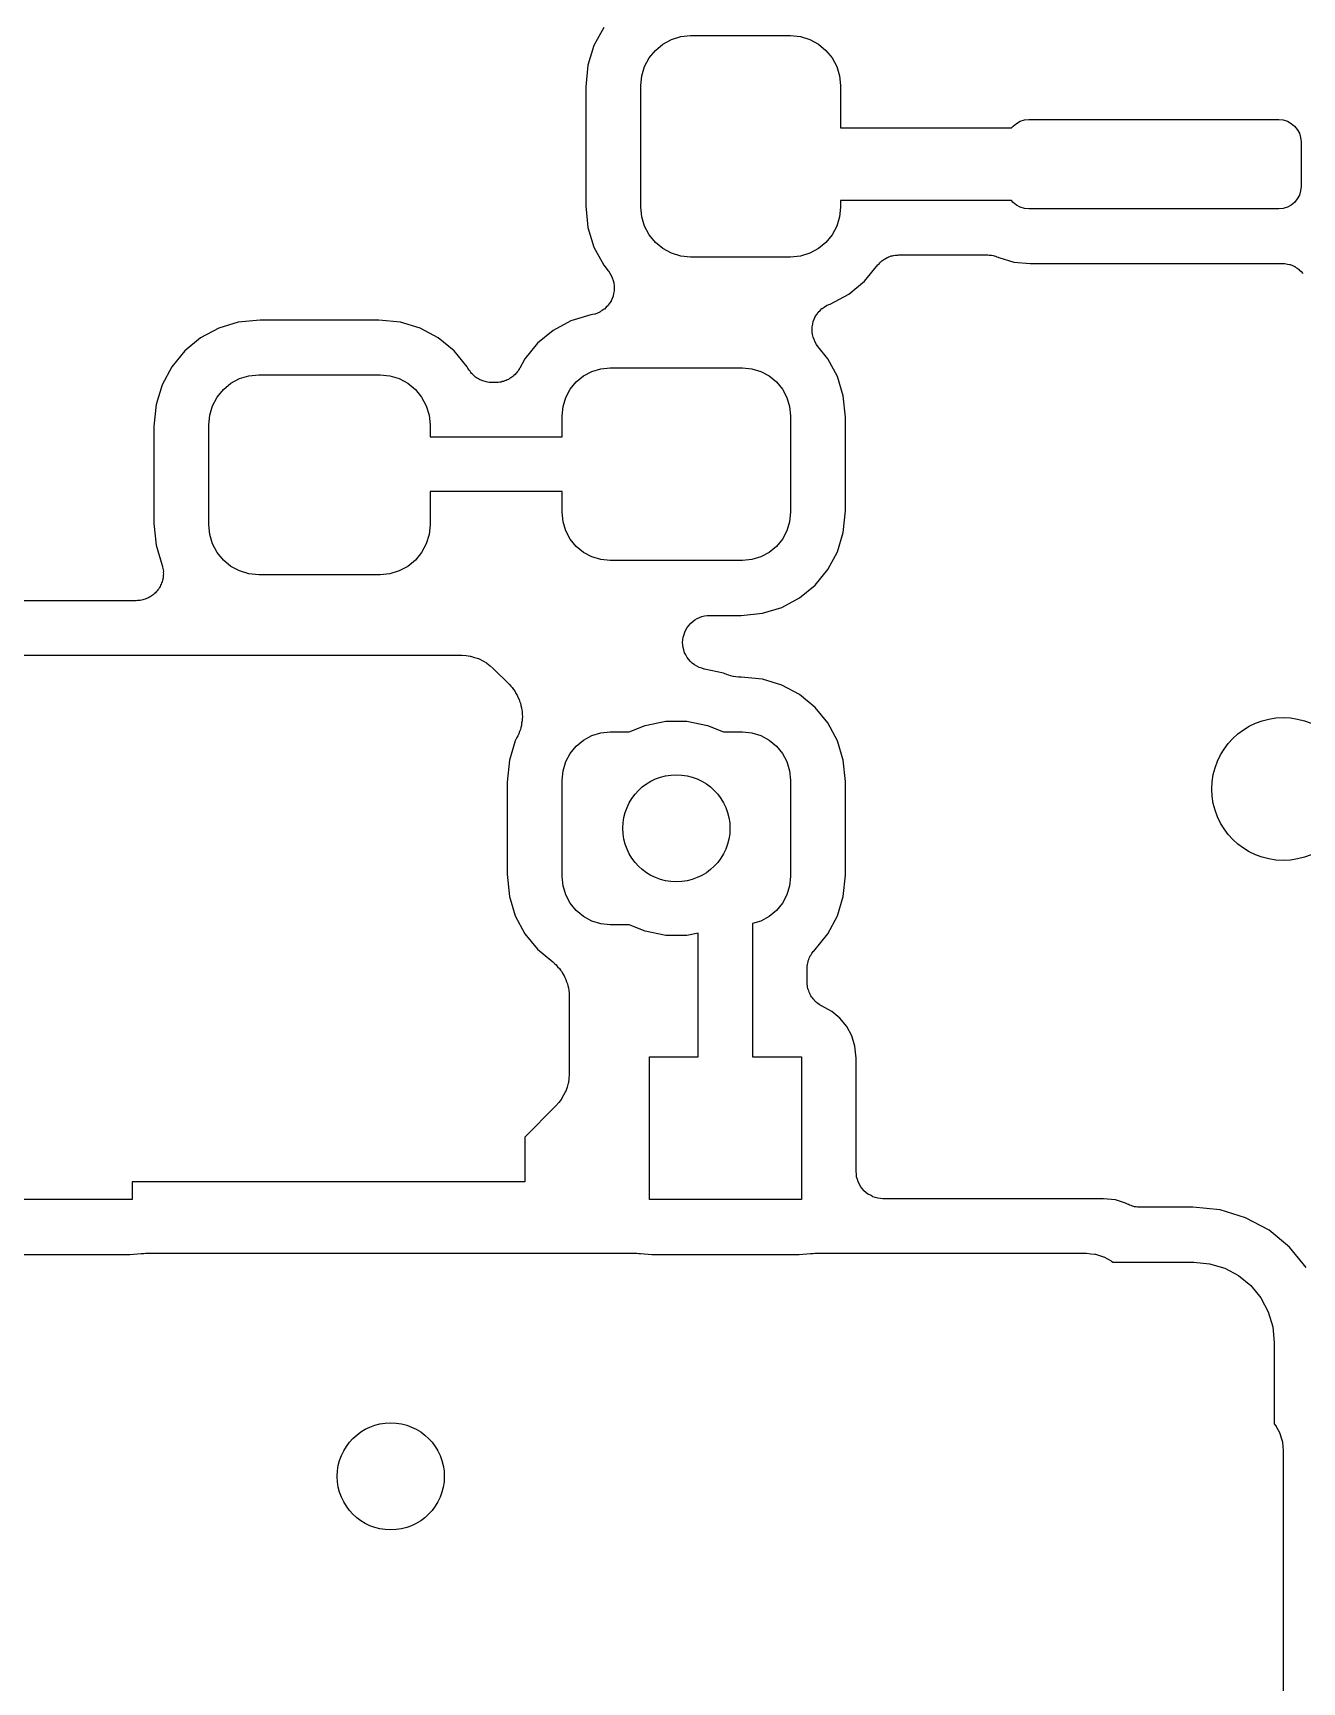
# Model space of a CAD drawing. Extents: x 0.48 to 2.43, y -7.79 to -4.85.
# Drawn here: x 1.2479 to 1.3879, y -7.3977 to -7.2158 of the extents above; entities that cross this region are included whole.
import ezdxf

# ---------------------------------------------------------------- set-up
doc = ezdxf.new("R2010")
doc.units = 0
doc.header["$MEASUREMENT"] = 0
doc.layers.add('BLACK', color=7, linetype='CONTINUOUS')

msp = doc.modelspace()

# ---------------------------------------------------------------- linework, layer by layer
at = {"layer": 'BLACK', "linetype": 'CONTINUOUS'}
for p, q in [((1.31088, -7.21524), (1.30981, -7.21724)), ((1.31741, -7.21707), (1.31836, -7.21656)), ((1.31836, -7.21656), (1.3194, -7.21625)), ((1.3194, -7.21625), (1.32047, -7.21614)), ((1.32047, -7.21614), (1.3315, -7.21614)), ((1.3315, -7.21614), (1.33257, -7.21625)), ((1.33257, -7.21625), (1.33361, -7.21656)), ((1.33361, -7.21656), (1.33456, -7.21707)), ((1.30981, -7.21724), (1.30915, -7.2194)), ((1.31538, -7.21954), (1.31589, -7.21859)), ((1.31589, -7.21859), (1.31658, -7.21776)), ((1.31658, -7.21776), (1.31741, -7.21707)), ((1.33456, -7.21707), (1.33539, -7.21776)), ((1.33539, -7.21776), (1.33608, -7.21859)), ((1.33608, -7.21859), (1.33659, -7.21954)), ((1.30915, -7.2194), (1.30892, -7.2218)), ((1.31507, -7.22058), (1.31538, -7.21954)), ((1.33659, -7.21954), (1.3369, -7.22058)), ((1.30892, -7.2218), (1.30892, -7.23489)), ((1.31496, -7.22165), (1.31507, -7.22058)), ((1.31496, -7.23504), (1.31496, -7.22165)), ((1.3369, -7.22058), (1.33701, -7.22165)), ((1.33701, -7.22165), (1.33701, -7.22631)), ((1.35604, -7.22611), (1.35641, -7.22581)), ((1.35641, -7.22581), (1.35683, -7.22558)), ((1.35683, -7.22558), (1.3573, -7.22544)), ((1.3573, -7.22544), (1.35778, -7.22539)), ((1.35778, -7.22539), (1.38533, -7.22539)), ((1.38533, -7.22539), (1.38581, -7.22544)), ((1.38581, -7.22544), (1.38628, -7.22558)), ((1.38628, -7.22558), (1.3867, -7.22581)), ((1.3867, -7.22581), (1.38707, -7.22611)), ((1.33701, -7.22631), (1.35587, -7.22631)), ((1.35587, -7.22631), (1.35604, -7.22611)), ((1.38707, -7.22611), (1.38738, -7.22649)), ((1.38738, -7.22649), (1.38761, -7.22691)), ((1.38761, -7.22691), (1.38775, -7.22737)), ((1.38775, -7.22737), (1.3878, -7.22785)), ((1.3878, -7.22785), (1.3878, -7.23278)), ((1.38775, -7.23326), (1.38761, -7.23372)), ((1.3878, -7.23278), (1.38775, -7.23326)), ((1.30892, -7.23489), (1.30915, -7.23729)), ((1.31507, -7.23611), (1.31496, -7.23504)), ((1.33701, -7.23504), (1.3369, -7.23611)), ((1.35587, -7.23431), (1.33701, -7.23431)), ((1.33701, -7.23431), (1.33701, -7.23504)), ((1.35604, -7.23452), (1.35587, -7.23431)), ((1.35641, -7.23482), (1.35604, -7.23452)), ((1.35683, -7.23505), (1.35641, -7.23482)), ((1.3573, -7.23519), (1.35683, -7.23505)), ((1.38628, -7.23505), (1.38581, -7.23519)), ((1.3867, -7.23482), (1.38628, -7.23505)), ((1.38707, -7.23452), (1.3867, -7.23482)), ((1.38738, -7.23414), (1.38707, -7.23452)), ((1.38761, -7.23372), (1.38738, -7.23414)), ((1.31538, -7.23715), (1.31507, -7.23611)), ((1.3369, -7.23611), (1.33659, -7.23715)), ((1.35778, -7.23524), (1.3573, -7.23519)), ((1.38533, -7.23524), (1.35778, -7.23524)), ((1.38581, -7.23519), (1.38533, -7.23524)), ((1.30915, -7.23729), (1.30981, -7.23946)), ((1.31589, -7.2381), (1.31538, -7.23715)), ((1.31658, -7.23894), (1.31589, -7.2381)), ((1.33608, -7.2381), (1.33539, -7.23894)), ((1.33659, -7.23715), (1.33608, -7.2381)), ((1.30981, -7.23946), (1.31088, -7.24145)), ((1.31741, -7.23962), (1.31658, -7.23894)), ((1.31836, -7.24013), (1.31741, -7.23962)), ((1.3194, -7.24045), (1.31836, -7.24013)), ((1.32047, -7.24055), (1.3194, -7.24045)), ((1.3315, -7.24055), (1.32047, -7.24055)), ((1.33257, -7.24045), (1.3315, -7.24055)), ((1.33361, -7.24013), (1.33257, -7.24045)), ((1.33456, -7.23962), (1.33361, -7.24013)), ((1.33539, -7.23894), (1.33456, -7.23962)), ((1.34218, -7.2406), (1.3423, -7.24054)), ((1.3423, -7.24054), (1.34245, -7.24049)), ((1.34245, -7.24049), (1.3426, -7.24043)), ((1.3426, -7.24043), (1.34273, -7.24041)), ((1.34273, -7.24041), (1.34286, -7.24037)), ((1.34286, -7.24037), (1.34302, -7.24036)), ((1.34302, -7.24036), (1.34318, -7.24033)), ((1.34318, -7.24033), (1.34331, -7.24033)), ((1.34331, -7.24033), (1.34344, -7.24031)), ((1.34344, -7.24031), (1.35321, -7.24031)), ((1.35321, -7.24031), (1.35325, -7.24032)), ((1.35325, -7.24032), (1.35338, -7.24033)), ((1.35338, -7.24033), (1.35351, -7.24033)), ((1.35351, -7.24033), (1.35367, -7.24036)), ((1.35367, -7.24036), (1.35383, -7.24038)), ((1.35383, -7.24038), (1.35395, -7.24042)), ((1.35395, -7.24042), (1.35408, -7.24044)), ((1.35408, -7.24044), (1.35423, -7.24051)), ((1.35423, -7.24051), (1.35439, -7.24056)), ((1.35439, -7.24056), (1.35447, -7.2406)), ((1.31088, -7.24145), (1.31138, -7.24206)), ((1.31138, -7.24206), (1.3114, -7.24208)), ((1.3114, -7.24208), (1.3114, -7.24208)), ((1.3114, -7.24208), (1.3114, -7.24208)), ((1.3114, -7.24208), (1.3114, -7.24209)), ((1.3114, -7.24209), (1.31156, -7.24234)), ((1.31156, -7.24234), (1.31172, -7.24257)), ((1.33966, -7.2432), (1.34112, -7.24141)), ((1.34112, -7.24141), (1.34115, -7.24138)), ((1.34115, -7.24138), (1.34125, -7.24129)), ((1.34125, -7.24129), (1.34133, -7.24119)), ((1.34133, -7.24119), (1.34145, -7.24108)), ((1.34145, -7.24108), (1.34157, -7.24097)), ((1.34157, -7.24097), (1.34168, -7.2409)), ((1.34168, -7.2409), (1.34178, -7.24082)), ((1.34178, -7.24082), (1.34193, -7.24074)), ((1.34193, -7.24074), (1.34206, -7.24065)), ((1.34206, -7.24065), (1.34218, -7.2406)), ((1.35447, -7.2406), (1.35612, -7.2411)), ((1.35612, -7.2411), (1.35792, -7.24128)), ((1.35792, -7.24128), (1.38519, -7.24128)), ((1.38519, -7.24128), (1.38538, -7.24126)), ((1.38538, -7.24126), (1.3854, -7.24126)), ((1.3854, -7.24126), (1.3854, -7.24126)), ((1.3854, -7.24126), (1.38541, -7.24126)), ((1.38541, -7.24126), (1.38542, -7.24126)), ((1.38542, -7.24126), (1.3857, -7.24126)), ((1.3857, -7.24126), (1.38599, -7.24126)), ((1.38599, -7.24126), (1.386, -7.24126)), ((1.386, -7.24126), (1.38601, -7.24126)), ((1.38601, -7.24126), (1.38628, -7.24132)), ((1.38628, -7.24132), (1.38656, -7.24138)), ((1.38656, -7.24138), (1.38657, -7.24138)), ((1.38657, -7.24138), (1.38658, -7.24139)), ((1.38658, -7.24139), (1.38684, -7.2415)), ((1.38684, -7.2415), (1.3871, -7.24161)), ((1.3871, -7.24161), (1.38711, -7.24161)), ((1.38711, -7.24161), (1.38712, -7.24162)), ((1.38712, -7.24162), (1.38735, -7.24177)), ((1.38735, -7.24177), (1.38759, -7.24194)), ((1.38759, -7.24194), (1.38759, -7.24194)), ((1.38759, -7.24194), (1.3876, -7.24195)), ((1.3876, -7.24195), (1.3878, -7.24215)), ((1.3878, -7.24215), (1.388, -7.24235)), ((1.31172, -7.24257), (1.31172, -7.24258)), ((1.31172, -7.24258), (1.31172, -7.24258)), ((1.31172, -7.24258), (1.31183, -7.24285)), ((1.31183, -7.24285), (1.31194, -7.24312)), ((1.31194, -7.24312), (1.31194, -7.24312)), ((1.31194, -7.24312), (1.31194, -7.24313)), ((1.31194, -7.24313), (1.31199, -7.24341)), ((1.31199, -7.24341), (1.31205, -7.24369)), ((1.31205, -7.2437), (1.31204, -7.24399)), ((1.31204, -7.24399), (1.31204, -7.24428)), ((1.31205, -7.24369), (1.31205, -7.2437)), ((1.31205, -7.2437), (1.31205, -7.2437)), ((1.33791, -7.24464), (1.33966, -7.2432)), ((1.31136, -7.24589), (1.31116, -7.24609)), ((1.31137, -7.24588), (1.31136, -7.24589)), ((1.31153, -7.24563), (1.31137, -7.24588)), ((1.31137, -7.24588), (1.31137, -7.24588)), ((1.31169, -7.2454), (1.31153, -7.24563)), ((1.3117, -7.24539), (1.31169, -7.2454)), ((1.31169, -7.2454), (1.31169, -7.2454)), ((1.31181, -7.24512), (1.3117, -7.24539)), ((1.31192, -7.24486), (1.31181, -7.24512)), ((1.31198, -7.24457), (1.31192, -7.24485)), ((1.31192, -7.24485), (1.31192, -7.24486)), ((1.31192, -7.24486), (1.31192, -7.24486)), ((1.31204, -7.24429), (1.31198, -7.24457)), ((1.31204, -7.24428), (1.31204, -7.24428)), ((1.31204, -7.24428), (1.31204, -7.24429)), ((1.3352, -7.24606), (1.33544, -7.2459)), ((1.33544, -7.2459), (1.33545, -7.2459)), ((1.33545, -7.2459), (1.33546, -7.2459)), ((1.33546, -7.2459), (1.33572, -7.24579)), ((1.33572, -7.24579), (1.33585, -7.24574)), ((1.33585, -7.24574), (1.33791, -7.24464)), ((1.27058, -7.24774), (1.26842, -7.24839)), ((1.27298, -7.2475), (1.27058, -7.24774)), ((1.28607, -7.2475), (1.27298, -7.2475)), ((1.28847, -7.24774), (1.28607, -7.2475)), ((1.29064, -7.24839), (1.28847, -7.24774)), ((1.30727, -7.24759), (1.30531, -7.24864)), ((1.30945, -7.24693), (1.30727, -7.24759)), ((1.30963, -7.24689), (1.30945, -7.24693)), ((1.30991, -7.24684), (1.30963, -7.24689)), ((1.30992, -7.24684), (1.30991, -7.24684)), ((1.30993, -7.24684), (1.30992, -7.24684)), ((1.31019, -7.24673), (1.30993, -7.24684)), ((1.31046, -7.24662), (1.31019, -7.24673)), ((1.31047, -7.24661), (1.31046, -7.24661)), ((1.31046, -7.24661), (1.31046, -7.24662)), ((1.3107, -7.24646), (1.31047, -7.24661)), ((1.31094, -7.2463), (1.3107, -7.24646)), ((1.31095, -7.24629), (1.31094, -7.2463)), ((1.31096, -7.24629), (1.31095, -7.24629)), ((1.31116, -7.24609), (1.31096, -7.24629)), ((1.33393, -7.24795), (1.33399, -7.24767)), ((1.33399, -7.24765), (1.3341, -7.24739)), ((1.33399, -7.24766), (1.33399, -7.24765)), ((1.33399, -7.24767), (1.33399, -7.24766)), ((1.3341, -7.24739), (1.33421, -7.24713)), ((1.33421, -7.24713), (1.33422, -7.24712)), ((1.33422, -7.24711), (1.33438, -7.24688)), ((1.33422, -7.24712), (1.33422, -7.24711)), ((1.33438, -7.24688), (1.33454, -7.24664)), ((1.33454, -7.24664), (1.33455, -7.24664)), ((1.33455, -7.24663), (1.33475, -7.24643)), ((1.33455, -7.24664), (1.33455, -7.24663)), ((1.33475, -7.24643), (1.33495, -7.24623)), ((1.33495, -7.24623), (1.33496, -7.24622)), ((1.33496, -7.24622), (1.33497, -7.24622)), ((1.33497, -7.24622), (1.3352, -7.24606)), ((1.26642, -7.24946), (1.26467, -7.25089)), ((1.26842, -7.24839), (1.26642, -7.24946)), ((1.29263, -7.24946), (1.29064, -7.24839)), ((1.29438, -7.25089), (1.29263, -7.24946)), ((1.30531, -7.24864), (1.30359, -7.25005)), ((1.33387, -7.24823), (1.33393, -7.24795)), ((1.33387, -7.24824), (1.33387, -7.24823)), ((1.33387, -7.24823), (1.33387, -7.24823)), ((1.33387, -7.24853), (1.33387, -7.24824)), ((1.33387, -7.24881), (1.33387, -7.24853)), ((1.33387, -7.24882), (1.33387, -7.24881)), ((1.33387, -7.24883), (1.33387, -7.24882)), ((1.33392, -7.24911), (1.33387, -7.24883)), ((1.33397, -7.24939), (1.33392, -7.24911)), ((1.33398, -7.24939), (1.33397, -7.24939)), ((1.33398, -7.2494), (1.33398, -7.24939)), ((1.33408, -7.24966), (1.33398, -7.2494)), ((1.33419, -7.24993), (1.33408, -7.24966)), ((1.26467, -7.25089), (1.26324, -7.25264)), ((1.29582, -7.25264), (1.29438, -7.25089)), ((1.30359, -7.25005), (1.30218, -7.25177)), ((1.33419, -7.24994), (1.33419, -7.24993)), ((1.3342, -7.24994), (1.33419, -7.24994)), ((1.33435, -7.25018), (1.3342, -7.24994)), ((1.33451, -7.25042), (1.33435, -7.25018)), ((1.33452, -7.25043), (1.33451, -7.25042)), ((1.33453, -7.25045), (1.33452, -7.25043)), ((1.33452, -7.25043), (1.33452, -7.25043)), ((1.33452, -7.25043), (1.33452, -7.25043)), ((1.33561, -7.25177), (1.33453, -7.25045)), ((1.26324, -7.25264), (1.26217, -7.25464)), ((1.2959, -7.2528), (1.29582, -7.25264)), ((1.29597, -7.25291), (1.2959, -7.2528)), ((1.29604, -7.25303), (1.29597, -7.25291)), ((1.29614, -7.25315), (1.29604, -7.25303)), ((1.29623, -7.25329), (1.29614, -7.25315)), ((1.29632, -7.25338), (1.29623, -7.25329)), ((1.30137, -7.25319), (1.30128, -7.25332)), ((1.30147, -7.25306), (1.30137, -7.25319)), ((1.30154, -7.25295), (1.30147, -7.25306)), ((1.30161, -7.25284), (1.30154, -7.25295)), ((1.30163, -7.2528), (1.30161, -7.25284)), ((1.30218, -7.25177), (1.30163, -7.2528)), ((1.30866, -7.25365), (1.30958, -7.25316)), ((1.30958, -7.25316), (1.31058, -7.25286)), ((1.31058, -7.25286), (1.31161, -7.25276)), ((1.31161, -7.25276), (1.32618, -7.25276)), ((1.32618, -7.25276), (1.32722, -7.25286)), ((1.32722, -7.25286), (1.32822, -7.25316)), ((1.32822, -7.25316), (1.32913, -7.25365)), ((1.33666, -7.25373), (1.33561, -7.25177)), ((1.26217, -7.25464), (1.26152, -7.2568)), ((1.26894, -7.25516), (1.26977, -7.25447)), ((1.26977, -7.25447), (1.27073, -7.25396)), ((1.27073, -7.25396), (1.27176, -7.25365)), ((1.27176, -7.25365), (1.27283, -7.25354)), ((1.27283, -7.25354), (1.28622, -7.25354)), ((1.28622, -7.25354), (1.2873, -7.25365)), ((1.2873, -7.25365), (1.28833, -7.25396)), ((1.28833, -7.25396), (1.28928, -7.25447)), ((1.28928, -7.25447), (1.29012, -7.25516)), ((1.2964, -7.25348), (1.29632, -7.25338)), ((1.29653, -7.25359), (1.2964, -7.25348)), ((1.29664, -7.2537), (1.29653, -7.25359)), ((1.29675, -7.25378), (1.29664, -7.2537)), ((1.29685, -7.25386), (1.29675, -7.25378)), ((1.29699, -7.25394), (1.29685, -7.25386)), ((1.29712, -7.25403), (1.29699, -7.25394)), ((1.29725, -7.25408), (1.29712, -7.25403)), ((1.29736, -7.25414), (1.29725, -7.25408)), ((1.29752, -7.25419), (1.29736, -7.25414)), ((1.29767, -7.25425), (1.29752, -7.25419)), ((1.2978, -7.25428), (1.29767, -7.25425)), ((1.29792, -7.25432), (1.2978, -7.25428)), ((1.29808, -7.25434), (1.29792, -7.25432)), ((1.29824, -7.25437), (1.29808, -7.25434)), ((1.29837, -7.25437), (1.29824, -7.25437)), ((1.2985, -7.25439), (1.29837, -7.25437)), ((1.29855, -7.25439), (1.2985, -7.25439)), ((1.29898, -7.25439), (1.29855, -7.25439)), ((1.29912, -7.25437), (1.29898, -7.25439)), ((1.29925, -7.25437), (1.29912, -7.25437)), ((1.29941, -7.25434), (1.29925, -7.25437)), ((1.29957, -7.25433), (1.29941, -7.25434)), ((1.2997, -7.25429), (1.29957, -7.25433)), ((1.29983, -7.25427), (1.2997, -7.25429)), ((1.29997, -7.25421), (1.29983, -7.25427)), ((1.30013, -7.25416), (1.29997, -7.25421)), ((1.30025, -7.2541), (1.30013, -7.25416)), ((1.30037, -7.25405), (1.30025, -7.2541)), ((1.3005, -7.25396), (1.30037, -7.25405)), ((1.30065, -7.25388), (1.3005, -7.25396)), ((1.30075, -7.2538), (1.30065, -7.25388)), ((1.30086, -7.25373), (1.30075, -7.2538)), ((1.30097, -7.25362), (1.30086, -7.25373)), ((1.3011, -7.25351), (1.30097, -7.25362)), ((1.30118, -7.25341), (1.3011, -7.25351)), ((1.30128, -7.25332), (1.30118, -7.25341)), ((1.3067, -7.25604), (1.30719, -7.25512)), ((1.30719, -7.25512), (1.30786, -7.25431)), ((1.30786, -7.25431), (1.30866, -7.25365)), ((1.32913, -7.25365), (1.32994, -7.25431)), ((1.32994, -7.25431), (1.3306, -7.25512)), ((1.3306, -7.25512), (1.33109, -7.25604)), ((1.33731, -7.25586), (1.33666, -7.25373)), ((1.26152, -7.2568), (1.26128, -7.2592)), ((1.26774, -7.25695), (1.26825, -7.25599)), ((1.26825, -7.25599), (1.26894, -7.25516)), ((1.29012, -7.25516), (1.2908, -7.25599)), ((1.2908, -7.25599), (1.29131, -7.25695)), ((1.3064, -7.25703), (1.3067, -7.25604)), ((1.33109, -7.25604), (1.33139, -7.25703)), ((1.33754, -7.25822), (1.33731, -7.25586)), ((1.26732, -7.25906), (1.26743, -7.25798)), ((1.26743, -7.25798), (1.26774, -7.25695)), ((1.29131, -7.25695), (1.29163, -7.25798)), ((1.29163, -7.25798), (1.29173, -7.25906)), ((1.3063, -7.25807), (1.3064, -7.25703)), ((1.3063, -7.26039), (1.3063, -7.25807)), ((1.33139, -7.25703), (1.3315, -7.25807)), ((1.3315, -7.25807), (1.3315, -7.2687)), ((1.33754, -7.26855), (1.33754, -7.25822)), ((1.26128, -7.2592), (1.26128, -7.26993)), ((1.26732, -7.27008), (1.26732, -7.25906)), ((1.29173, -7.25906), (1.29173, -7.26039)), ((1.29173, -7.26039), (1.3063, -7.26039)), ((1.3063, -7.26639), (1.29173, -7.26639)), ((1.29173, -7.26639), (1.29173, -7.27008)), ((1.3063, -7.2687), (1.3063, -7.26639)), ((1.3064, -7.26974), (1.3063, -7.2687)), ((1.3315, -7.2687), (1.33139, -7.26974)), ((1.33731, -7.27091), (1.33754, -7.26855)), ((1.26128, -7.26993), (1.26152, -7.27233)), ((1.26743, -7.27115), (1.26732, -7.27008)), ((1.26774, -7.27219), (1.26743, -7.27115)), ((1.29163, -7.27115), (1.29131, -7.27219)), ((1.29173, -7.27008), (1.29163, -7.27115)), ((1.3067, -7.27073), (1.3064, -7.26974)), ((1.30719, -7.27165), (1.3067, -7.27073)), ((1.33109, -7.27073), (1.3306, -7.27165)), ((1.33139, -7.26974), (1.33109, -7.27073)), ((1.33666, -7.27304), (1.33731, -7.27091)), ((1.26152, -7.27233), (1.2622, -7.27458)), ((1.26825, -7.27314), (1.26774, -7.27219)), ((1.26894, -7.27398), (1.26825, -7.27314)), ((1.2908, -7.27314), (1.29012, -7.27398)), ((1.29131, -7.27219), (1.2908, -7.27314)), ((1.30786, -7.27246), (1.30719, -7.27165)), ((1.30866, -7.27312), (1.30786, -7.27246)), ((1.30958, -7.27361), (1.30866, -7.27312)), ((1.32913, -7.27312), (1.32822, -7.27361)), ((1.32994, -7.27246), (1.32913, -7.27312)), ((1.3306, -7.27165), (1.32994, -7.27246)), ((1.33561, -7.275), (1.33666, -7.27304)), ((1.2622, -7.27458), (1.26221, -7.27462)), ((1.26221, -7.27462), (1.26223, -7.27475)), ((1.26223, -7.27475), (1.26227, -7.27489)), ((1.26227, -7.27489), (1.26229, -7.27504)), ((1.26229, -7.27504), (1.26232, -7.27519)), ((1.26977, -7.27466), (1.26894, -7.27398)), ((1.27073, -7.27517), (1.26977, -7.27466)), ((1.28928, -7.27466), (1.28833, -7.27517)), ((1.29012, -7.27398), (1.28928, -7.27466)), ((1.31058, -7.27391), (1.30958, -7.27361)), ((1.31161, -7.27402), (1.31058, -7.27391)), ((1.32618, -7.27402), (1.31161, -7.27402)), ((1.32722, -7.27391), (1.32618, -7.27402)), ((1.32822, -7.27361), (1.32722, -7.27391)), ((1.3342, -7.27672), (1.33561, -7.275)), ((1.26196, -7.27689), (1.26188, -7.277)), ((1.26202, -7.27675), (1.26196, -7.27689)), ((1.26209, -7.27661), (1.26202, -7.27675)), ((1.26213, -7.27648), (1.26209, -7.27661)), ((1.26219, -7.27635), (1.26213, -7.27648)), ((1.26222, -7.2762), (1.26219, -7.27635)), ((1.26227, -7.27605), (1.26222, -7.2762)), ((1.26228, -7.27591), (1.26227, -7.27605)), ((1.26231, -7.27578), (1.26228, -7.27591)), ((1.26232, -7.27519), (1.26231, -7.27533)), ((1.26231, -7.27533), (1.26233, -7.27547)), ((1.26233, -7.27547), (1.26231, -7.27562)), ((1.26231, -7.27562), (1.26231, -7.27578)), ((1.27176, -7.27548), (1.27073, -7.27517)), ((1.27283, -7.27559), (1.27176, -7.27548)), ((1.28622, -7.27559), (1.27283, -7.27559)), ((1.2873, -7.27548), (1.28622, -7.27559)), ((1.28833, -7.27517), (1.2873, -7.27548)), ((1.33248, -7.27813), (1.3342, -7.27672)), ((1.25933, -7.27845), (1.19467, -7.27845)), ((1.25946, -7.27844), (1.25933, -7.27845)), ((1.2596, -7.27844), (1.25946, -7.27844)), ((1.25975, -7.27841), (1.2596, -7.27844)), ((1.25991, -7.27839), (1.25975, -7.27841)), ((1.26004, -7.27835), (1.25991, -7.27839)), ((1.26018, -7.27833), (1.26004, -7.27835)), ((1.26032, -7.27827), (1.26018, -7.27833)), ((1.26047, -7.27822), (1.26032, -7.27827)), ((1.26059, -7.27816), (1.26047, -7.27822)), ((1.26072, -7.27811), (1.26059, -7.27816)), ((1.26085, -7.27802), (1.26072, -7.27811)), ((1.26099, -7.27795), (1.26085, -7.27802)), ((1.26109, -7.27786), (1.26099, -7.27795)), ((1.26121, -7.27778), (1.26109, -7.27786)), ((1.26132, -7.27768), (1.26121, -7.27778)), ((1.26144, -7.27758), (1.26132, -7.27768)), ((1.26153, -7.27747), (1.26144, -7.27758)), ((1.26163, -7.27737), (1.26153, -7.27747)), ((1.26171, -7.27725), (1.26163, -7.27737)), ((1.26181, -7.27713), (1.26171, -7.27725)), ((1.26188, -7.277), (1.26181, -7.27713)), ((1.33052, -7.27918), (1.33248, -7.27813)), ((1.32072, -7.28074), (1.32093, -7.28056)), ((1.32093, -7.28056), (1.32119, -7.28042)), ((1.32093, -7.28056), (1.32093, -7.28056)), ((1.32093, -7.28056), (1.32093, -7.28056)), ((1.32119, -7.28042), (1.32145, -7.28029)), ((1.32145, -7.28028), (1.32172, -7.2802)), ((1.32145, -7.28029), (1.32145, -7.28028)), ((1.32145, -7.28029), (1.32145, -7.28029)), ((1.32172, -7.2802), (1.32201, -7.28012)), ((1.32201, -7.28012), (1.32228, -7.28009)), ((1.32201, -7.28012), (1.32201, -7.28012)), ((1.32201, -7.28012), (1.32201, -7.28012)), ((1.32228, -7.28009), (1.32259, -7.28006)), ((1.32259, -7.28006), (1.32603, -7.28006)), ((1.32603, -7.28006), (1.32839, -7.27983)), ((1.32839, -7.27983), (1.33052, -7.27918)), ((1.31965, -7.28245), (1.31975, -7.28216)), ((1.31975, -7.28216), (1.31983, -7.2819)), ((1.31983, -7.28189), (1.31998, -7.28161)), ((1.31983, -7.2819), (1.31983, -7.28189)), ((1.31983, -7.2819), (1.31983, -7.2819)), ((1.31998, -7.28161), (1.3201, -7.28138)), ((1.3201, -7.28138), (1.32011, -7.28138)), ((1.32011, -7.28138), (1.32031, -7.28114)), ((1.32011, -7.28138), (1.32011, -7.28138)), ((1.32031, -7.28114), (1.32048, -7.28093)), ((1.32048, -7.28093), (1.32072, -7.28074)), ((1.32048, -7.28093), (1.32048, -7.28093)), ((1.32048, -7.28093), (1.32048, -7.28093)), ((1.31959, -7.28304), (1.31962, -7.28276)), ((1.31962, -7.28333), (1.31959, -7.28304)), ((1.31959, -7.28304), (1.31959, -7.28304)), ((1.31959, -7.28304), (1.31959, -7.28304)), ((1.31962, -7.28276), (1.31965, -7.28246)), ((1.31964, -7.28362), (1.31962, -7.28333)), ((1.31972, -7.28388), (1.31964, -7.28362)), ((1.31964, -7.28362), (1.31964, -7.28362)), ((1.31964, -7.28362), (1.31964, -7.28362)), ((1.31965, -7.28246), (1.31965, -7.28245)), ((1.31965, -7.28245), (1.31965, -7.28245)), ((1.31981, -7.28418), (1.31972, -7.28388)), ((1.31993, -7.28441), (1.31981, -7.28418)), ((1.31981, -7.28418), (1.31981, -7.28418)), ((1.31981, -7.28418), (1.31981, -7.28418)), ((1.19119, -7.28445), (1.29517, -7.28445)), ((1.29517, -7.28445), (1.29519, -7.28445)), ((1.29519, -7.28445), (1.29519, -7.28445)), ((1.29519, -7.28445), (1.29519, -7.28445)), ((1.29519, -7.28445), (1.29524, -7.28445)), ((1.29524, -7.28445), (1.2957, -7.2845)), ((1.2957, -7.2845), (1.29616, -7.28455)), ((1.29616, -7.28455), (1.29619, -7.28456)), ((1.29619, -7.28456), (1.29621, -7.28456)), ((1.29621, -7.28456), (1.29665, -7.2847)), ((1.29665, -7.2847), (1.29709, -7.28483)), ((1.29709, -7.28483), (1.29712, -7.28485)), ((1.29712, -7.28485), (1.29714, -7.28485)), ((1.29714, -7.28485), (1.29755, -7.28508)), ((1.29755, -7.28508), (1.29795, -7.28529)), ((1.29795, -7.28529), (1.29797, -7.28531)), ((1.29797, -7.28531), (1.298, -7.28532)), ((1.298, -7.28532), (1.29835, -7.28562)), ((1.29835, -7.28562), (1.29871, -7.28591)), ((1.29871, -7.28591), (1.30044, -7.28765)), ((1.32008, -7.2847), (1.31993, -7.28441)), ((1.32024, -7.28489), (1.32008, -7.2847)), ((1.32008, -7.2847), (1.32008, -7.2847)), ((1.32008, -7.2847), (1.32008, -7.2847)), ((1.32045, -7.28516), (1.32024, -7.28489)), ((1.32064, -7.28532), (1.32045, -7.28516)), ((1.32045, -7.28516), (1.32045, -7.28516)), ((1.32045, -7.28516), (1.32045, -7.28516)), ((1.32089, -7.28553), (1.32064, -7.28532)), ((1.3209, -7.28553), (1.32089, -7.28553)), ((1.32115, -7.28568), (1.3209, -7.28553)), ((1.3209, -7.28553), (1.3209, -7.28553)), ((1.32141, -7.28582), (1.32115, -7.28568)), ((1.32169, -7.2859), (1.32141, -7.28582)), ((1.32141, -7.28582), (1.32141, -7.28582)), ((1.32141, -7.28582), (1.32141, -7.28582)), ((1.32197, -7.28599), (1.32169, -7.2859)), ((1.32201, -7.286), (1.32197, -7.28599)), ((1.32197, -7.28599), (1.32197, -7.28599)), ((1.32197, -7.28599), (1.32197, -7.28599)), ((1.32197, -7.28599), (1.32197, -7.28599)), ((1.32409, -7.28642), (1.32201, -7.286)), ((1.30044, -7.28765), (1.30049, -7.2877)), ((1.30049, -7.2877), (1.30063, -7.28787)), ((1.32464, -7.28664), (1.32409, -7.28642)), ((1.3249, -7.28672), (1.32464, -7.28664)), ((1.32516, -7.2868), (1.3249, -7.28672)), ((1.32518, -7.28681), (1.32516, -7.2868)), ((1.3252, -7.28681), (1.32518, -7.28681)), ((1.32547, -7.28684), (1.3252, -7.28681)), ((1.32574, -7.28687), (1.32547, -7.28684)), ((1.32578, -7.28687), (1.32574, -7.28687)), ((1.32603, -7.28687), (1.32578, -7.28687)), ((1.32578, -7.28687), (1.32578, -7.28687)), ((1.32578, -7.28687), (1.32578, -7.28687)), ((1.32578, -7.28687), (1.32578, -7.28687)), ((1.32839, -7.2871), (1.32603, -7.28687)), ((1.33052, -7.28775), (1.32839, -7.2871)), ((1.33248, -7.2888), (1.33052, -7.28775)), ((1.30063, -7.28787), (1.30079, -7.28803)), ((1.30079, -7.28803), (1.30094, -7.28825)), ((1.30094, -7.28825), (1.3011, -7.28846)), ((1.3011, -7.28846), (1.30121, -7.28866)), ((1.30121, -7.28866), (1.30133, -7.28885)), ((1.30133, -7.28885), (1.30143, -7.28909)), ((1.30143, -7.28909), (1.30155, -7.28933)), ((1.30155, -7.28933), (1.30161, -7.28954)), ((1.30161, -7.28954), (1.3017, -7.28975)), ((1.3342, -7.29021), (1.33248, -7.2888)), ((1.3017, -7.28975), (1.30175, -7.29001)), ((1.30175, -7.29001), (1.30182, -7.29026)), ((1.30182, -7.29026), (1.30184, -7.29049)), ((1.30184, -7.29049), (1.30189, -7.29071)), ((1.30191, -7.29124), (1.30188, -7.29146)), ((1.30188, -7.29146), (1.30188, -7.29168)), ((1.30189, -7.29071), (1.30189, -7.29097)), ((1.30189, -7.29097), (1.30191, -7.29124)), ((1.33561, -7.29193), (1.3342, -7.29021)), ((1.30151, -7.29314), (1.3014, -7.29333)), ((1.30159, -7.29288), (1.30151, -7.29314)), ((1.30169, -7.29264), (1.30159, -7.29288)), ((1.30174, -7.29242), (1.30169, -7.29264)), ((1.3018, -7.29221), (1.30174, -7.29242)), ((1.30183, -7.29194), (1.3018, -7.29221)), ((1.30188, -7.29168), (1.30183, -7.29194)), ((1.30958, -7.29332), (1.31058, -7.29302)), ((1.31058, -7.29302), (1.31161, -7.29291)), ((1.31161, -7.29291), (1.3137, -7.29291)), ((1.3137, -7.29291), (1.31545, -7.29219)), ((1.31545, -7.29219), (1.31773, -7.29173)), ((1.31773, -7.29173), (1.32006, -7.29173)), ((1.32006, -7.29173), (1.32234, -7.29219)), ((1.32234, -7.29219), (1.3241, -7.29291)), ((1.3241, -7.29291), (1.32618, -7.29291)), ((1.32618, -7.29291), (1.32722, -7.29302)), ((1.32722, -7.29302), (1.32822, -7.29332)), ((1.33666, -7.29389), (1.33561, -7.29193)), ((1.30113, -7.29389), (1.30049, -7.29602)), ((1.30132, -7.29354), (1.30113, -7.29389)), ((1.3014, -7.29333), (1.30132, -7.29354)), ((1.30719, -7.29528), (1.30786, -7.29447)), ((1.30786, -7.29447), (1.30866, -7.29381)), ((1.30866, -7.29381), (1.30958, -7.29332)), ((1.32822, -7.29332), (1.32913, -7.29381)), ((1.32913, -7.29381), (1.32994, -7.29447)), ((1.32994, -7.29447), (1.3306, -7.29528)), ((1.33731, -7.29602), (1.33666, -7.29389)), ((1.30049, -7.29602), (1.30025, -7.29847)), ((1.3064, -7.29719), (1.3067, -7.29619)), ((1.3067, -7.29619), (1.30719, -7.29528)), ((1.3306, -7.29528), (1.33109, -7.29619)), ((1.33109, -7.29619), (1.33139, -7.29719)), ((1.33754, -7.29838), (1.33731, -7.29602)), ((1.30025, -7.29847), (1.30025, -7.30861)), ((1.3063, -7.29823), (1.3064, -7.29719)), ((1.3063, -7.30886), (1.3063, -7.29823)), ((1.33139, -7.29719), (1.3315, -7.29823)), ((1.3315, -7.29823), (1.3315, -7.30886)), ((1.33754, -7.30871), (1.33754, -7.29838)), ((1.30025, -7.30861), (1.30049, -7.31107)), ((1.3064, -7.3099), (1.3063, -7.30886)), ((1.3315, -7.30886), (1.33139, -7.3099)), ((1.33731, -7.31107), (1.33754, -7.30871)), ((1.30049, -7.31107), (1.30113, -7.3132)), ((1.3067, -7.31089), (1.3064, -7.3099)), ((1.30719, -7.31181), (1.3067, -7.31089)), ((1.33109, -7.31089), (1.3306, -7.31181)), ((1.33139, -7.3099), (1.33109, -7.31089)), ((1.33666, -7.3132), (1.33731, -7.31107)), ((1.30113, -7.3132), (1.30218, -7.31516)), ((1.30786, -7.31262), (1.30719, -7.31181)), ((1.30866, -7.31328), (1.30786, -7.31262)), ((1.30958, -7.31377), (1.30866, -7.31328)), ((1.32913, -7.31328), (1.32822, -7.31377)), ((1.32994, -7.31262), (1.32913, -7.31328)), ((1.3306, -7.31181), (1.32994, -7.31262)), ((1.33561, -7.31516), (1.33666, -7.3132)), ((1.31058, -7.31407), (1.30958, -7.31377)), ((1.31161, -7.31417), (1.31058, -7.31407)), ((1.3137, -7.31417), (1.31161, -7.31417)), ((1.31545, -7.3149), (1.3137, -7.31417)), ((1.31773, -7.31535), (1.31545, -7.3149)), ((1.32131, -7.31511), (1.32006, -7.31535)), ((1.32131, -7.32874), (1.32131, -7.31511)), ((1.32822, -7.31377), (1.32731, -7.31404)), ((1.32731, -7.31404), (1.32731, -7.32874)), ((1.30218, -7.31516), (1.30359, -7.31688)), ((1.30359, -7.31688), (1.30526, -7.31825)), ((1.32006, -7.31535), (1.31773, -7.31535)), ((1.33404, -7.31708), (1.33561, -7.31516)), ((1.30526, -7.31825), (1.30531, -7.31829)), ((1.30531, -7.31829), (1.30547, -7.31845)), ((1.30547, -7.31845), (1.30563, -7.31859)), ((1.30563, -7.31859), (1.3058, -7.3188)), ((1.33333, -7.31873), (1.33336, -7.31857)), ((1.33333, -7.31886), (1.33333, -7.31873)), ((1.33336, -7.31857), (1.33338, -7.31841)), ((1.33338, -7.31841), (1.33342, -7.31828)), ((1.33342, -7.31828), (1.33344, -7.31815)), ((1.33344, -7.31815), (1.3335, -7.318)), ((1.3335, -7.318), (1.33355, -7.31785)), ((1.33355, -7.31785), (1.33362, -7.31773)), ((1.33362, -7.31773), (1.33367, -7.31761)), ((1.33367, -7.31761), (1.33376, -7.31748)), ((1.33376, -7.31748), (1.33384, -7.31734)), ((1.33384, -7.31734), (1.33392, -7.31723)), ((1.33392, -7.31723), (1.33399, -7.31713)), ((1.33399, -7.31713), (1.33404, -7.31708)), ((1.3058, -7.3188), (1.30599, -7.31899)), ((1.30599, -7.31899), (1.30611, -7.31917)), ((1.30611, -7.31917), (1.30625, -7.31934)), ((1.30625, -7.31934), (1.30638, -7.31958)), ((1.30638, -7.31958), (1.30652, -7.31981)), ((1.30652, -7.31981), (1.30661, -7.32001)), ((1.30661, -7.32001), (1.30671, -7.32021)), ((1.30671, -7.32021), (1.30679, -7.32046)), ((1.30679, -7.32046), (1.30689, -7.32071)), ((1.33331, -7.31899), (1.33333, -7.31886)), ((1.33331, -7.31903), (1.33331, -7.31899)), ((1.33331, -7.32048), (1.33331, -7.31903)), ((1.33332, -7.32061), (1.33331, -7.32048)), ((1.30689, -7.32071), (1.30693, -7.32093)), ((1.30693, -7.32093), (1.30699, -7.32114)), ((1.30699, -7.32114), (1.30702, -7.32141)), ((1.30702, -7.32141), (1.30707, -7.32167)), ((1.30707, -7.32167), (1.30707, -7.32189)), ((1.30707, -7.32189), (1.30709, -7.32211)), ((1.30709, -7.32211), (1.30709, -7.33061)), ((1.33332, -7.32074), (1.33332, -7.32061)), ((1.33335, -7.3209), (1.33332, -7.32074)), ((1.33337, -7.32106), (1.33335, -7.3209)), ((1.33341, -7.32119), (1.33337, -7.32106)), ((1.33343, -7.32132), (1.33341, -7.32119)), ((1.33349, -7.32147), (1.33343, -7.32132)), ((1.33354, -7.32162), (1.33349, -7.32147)), ((1.3336, -7.32174), (1.33354, -7.32162)), ((1.33365, -7.32186), (1.3336, -7.32174)), ((1.33374, -7.322), (1.33365, -7.32186)), ((1.33381, -7.32214), (1.33374, -7.322)), ((1.3339, -7.32224), (1.33381, -7.32214)), ((1.33397, -7.32235), (1.3339, -7.32224)), ((1.33408, -7.32247), (1.33397, -7.32235)), ((1.33418, -7.32259), (1.33408, -7.32247)), ((1.33428, -7.32268), (1.33418, -7.32259)), ((1.33438, -7.32277), (1.33428, -7.32268)), ((1.33451, -7.32286), (1.33438, -7.32277)), ((1.33463, -7.32296), (1.33451, -7.32286)), ((1.33475, -7.32303), (1.33463, -7.32296)), ((1.33486, -7.3231), (1.33475, -7.32303)), ((1.3349, -7.32312), (1.33486, -7.3231)), ((1.33603, -7.32373), (1.3349, -7.32312)), ((1.33694, -7.32448), (1.33603, -7.32373)), ((1.33769, -7.32539), (1.33694, -7.32448)), ((1.33825, -7.32643), (1.33769, -7.32539)), ((1.33859, -7.32756), (1.33825, -7.32643)), ((1.33872, -7.32889), (1.33859, -7.32756)), ((1.31594, -7.34449), (1.31594, -7.32874)), ((1.31594, -7.32874), (1.32131, -7.32874)), ((1.32731, -7.32874), (1.33268, -7.32874)), ((1.33268, -7.32874), (1.33268, -7.34449)), ((1.33872, -7.34139), (1.33872, -7.32889)), ((1.30703, -7.33114), (1.30699, -7.33159)), ((1.30709, -7.33068), (1.30703, -7.33114)), ((1.30709, -7.33061), (1.30709, -7.33062)), ((1.30709, -7.33062), (1.30709, -7.33062)), ((1.30709, -7.33062), (1.30709, -7.33062)), ((1.30709, -7.33062), (1.30709, -7.33068)), ((1.30646, -7.33298), (1.30624, -7.33339)), ((1.30668, -7.33258), (1.30646, -7.33298)), ((1.30669, -7.33255), (1.30668, -7.33258)), ((1.3067, -7.33253), (1.30669, -7.33255)), ((1.30684, -7.33209), (1.3067, -7.33253)), ((1.30698, -7.33165), (1.30684, -7.33209)), ((1.30699, -7.33159), (1.30698, -7.33162)), ((1.30698, -7.33162), (1.30698, -7.33165)), ((1.30562, -7.33414), (1.30217, -7.3376)), ((1.30592, -7.33378), (1.30562, -7.33414)), ((1.30621, -7.33343), (1.30592, -7.33378)), ((1.30622, -7.33341), (1.30621, -7.33343)), ((1.30624, -7.33339), (1.30622, -7.33341)), ((1.30217, -7.3376), (1.30217, -7.34252)), ((1.33875, -7.34168), (1.33872, -7.34139)), ((1.33877, -7.34196), (1.33875, -7.34168)), ((1.33878, -7.34197), (1.33877, -7.34196)), ((1.33878, -7.34198), (1.33878, -7.34197)), ((1.33886, -7.34225), (1.33878, -7.34198)), ((1.33894, -7.34252), (1.33886, -7.34225)), ((1.30217, -7.34252), (1.25886, -7.34252)), ((1.25886, -7.34252), (1.25886, -7.34449)), ((1.33894, -7.34253), (1.33894, -7.34252)), ((1.33895, -7.34254), (1.33894, -7.34253)), ((1.33908, -7.34279), (1.33895, -7.34254)), ((1.33921, -7.34304), (1.33908, -7.34279)), ((1.33922, -7.34304), (1.33921, -7.34304)), ((1.33922, -7.34305), (1.33922, -7.34304)), ((1.3394, -7.34327), (1.33922, -7.34305)), ((1.33958, -7.34349), (1.3394, -7.34327)), ((1.33959, -7.3435), (1.33958, -7.34349)), ((1.33959, -7.34351), (1.33959, -7.3435)), ((1.33981, -7.34369), (1.33959, -7.34351)), ((1.34003, -7.34387), (1.33981, -7.34369)), ((1.34004, -7.34387), (1.34003, -7.34387)), ((1.34004, -7.34388), (1.34004, -7.34387)), ((1.34029, -7.34401), (1.34004, -7.34388)), ((1.34054, -7.34415), (1.34029, -7.34401)), ((1.34055, -7.34415), (1.34054, -7.34415)), ((1.34056, -7.34416), (1.34055, -7.34415)), ((1.34083, -7.34424), (1.34056, -7.34416)), ((1.25886, -7.34449), (1.24213, -7.34449)), ((1.33268, -7.34449), (1.31594, -7.34449)), ((1.3411, -7.34433), (1.34083, -7.34424)), ((1.34111, -7.34433), (1.3411, -7.34433)), ((1.34112, -7.34433), (1.34111, -7.34433)), ((1.3414, -7.34436), (1.34112, -7.34433)), ((1.34168, -7.34439), (1.3414, -7.34436)), ((1.3417, -7.34439), (1.34168, -7.34439)), ((1.34172, -7.34439), (1.3417, -7.34439)), ((1.3417, -7.34439), (1.3417, -7.34439)), ((1.3417, -7.34439), (1.3417, -7.34439)), ((1.36599, -7.34439), (1.34172, -7.34439)), ((1.36731, -7.34452), (1.36599, -7.34439)), ((1.36843, -7.34486), (1.36731, -7.34452)), ((1.36865, -7.34498), (1.36843, -7.34486)), ((1.36877, -7.34503), (1.36865, -7.34498)), ((1.36888, -7.34509), (1.36877, -7.34503)), ((1.36904, -7.34514), (1.36888, -7.34509)), ((1.36919, -7.3452), (1.36904, -7.34514)), ((1.36932, -7.34523), (1.36919, -7.3452)), ((1.36944, -7.34527), (1.36932, -7.34523)), ((1.3696, -7.34529), (1.36944, -7.34527)), ((1.36976, -7.34532), (1.3696, -7.34529)), ((1.36989, -7.34532), (1.36976, -7.34532)), ((1.37002, -7.34533), (1.36989, -7.34532)), ((1.37006, -7.34533), (1.37002, -7.34533)), ((1.37584, -7.34533), (1.37006, -7.34533)), ((1.37889, -7.34563), (1.37584, -7.34533)), ((1.38168, -7.34648), (1.37889, -7.34563)), ((1.38426, -7.34786), (1.38168, -7.34648)), ((1.38651, -7.34971), (1.38426, -7.34786)), ((1.24237, -7.35054), (1.25861, -7.35054)), ((1.25861, -7.35054), (1.25987, -7.35042)), ((1.25987, -7.35042), (1.25994, -7.35041)), ((1.25994, -7.35041), (1.26015, -7.35041)), ((1.26015, -7.35041), (1.26036, -7.35039)), ((1.26036, -7.35039), (1.31445, -7.35039)), ((1.31445, -7.35039), (1.31452, -7.35039)), ((1.31452, -7.35039), (1.31473, -7.35042)), ((1.31473, -7.35042), (1.31494, -7.35042)), ((1.31494, -7.35042), (1.31619, -7.35054)), ((1.31619, -7.35054), (1.33243, -7.35054)), ((1.33243, -7.35054), (1.33369, -7.35042)), ((1.33369, -7.35042), (1.33376, -7.35041)), ((1.33376, -7.35041), (1.33397, -7.35041)), ((1.33397, -7.35041), (1.33418, -7.35039)), ((1.33418, -7.35039), (1.36407, -7.35039)), ((1.36407, -7.35039), (1.36409, -7.35039)), ((1.36409, -7.35039), (1.36409, -7.35039)), ((1.36409, -7.35039), (1.36409, -7.35039)), ((1.36409, -7.35039), (1.36414, -7.35039)), ((1.36414, -7.35039), (1.3646, -7.35045)), ((1.3646, -7.35045), (1.36506, -7.35049)), ((1.36506, -7.35049), (1.36508, -7.3505)), ((1.36508, -7.3505), (1.36511, -7.3505)), ((1.36511, -7.3505), (1.36555, -7.35064)), ((1.36555, -7.35064), (1.36599, -7.35078)), ((1.36599, -7.35078), (1.36602, -7.35079)), ((1.36602, -7.35079), (1.36604, -7.3508)), ((1.36604, -7.3508), (1.36645, -7.35102)), ((1.36645, -7.35102), (1.36685, -7.35124)), ((1.36685, -7.35124), (1.36687, -7.35126)), ((1.36687, -7.35126), (1.3669, -7.35127)), ((1.3669, -7.35127), (1.36703, -7.35138)), ((1.36703, -7.35138), (1.37598, -7.35138)), ((1.37598, -7.35138), (1.37771, -7.35155)), ((1.38836, -7.35197), (1.38651, -7.34971)), ((1.37771, -7.35155), (1.37937, -7.35205)), ((1.37937, -7.35205), (1.38091, -7.35287)), ((1.38091, -7.35287), (1.38225, -7.35397)), ((1.38225, -7.35397), (1.38335, -7.35531)), ((1.38335, -7.35531), (1.38417, -7.35685)), ((1.38417, -7.35685), (1.38467, -7.35851)), ((1.38467, -7.35851), (1.38484, -7.36024)), ((1.38484, -7.36024), (1.38484, -7.3692)), ((1.38484, -7.3692), (1.38499, -7.36938)), ((1.38499, -7.36938), (1.385, -7.36941)), ((1.385, -7.36941), (1.38502, -7.36943)), ((1.38502, -7.36943), (1.38523, -7.36984)), ((1.38523, -7.36984), (1.38545, -7.37024)), ((1.38545, -7.37024), (1.38546, -7.37027)), ((1.38546, -7.37027), (1.38547, -7.37029)), ((1.38547, -7.37029), (1.3856, -7.37074)), ((1.3856, -7.37074), (1.38573, -7.37118)), ((1.38573, -7.37118), (1.38573, -7.3712)), ((1.38573, -7.3712), (1.38574, -7.37123)), ((1.38574, -7.37123), (1.38578, -7.37169)), ((1.38578, -7.37169), (1.38583, -7.37215)), ((1.38583, -7.37215), (1.38583, -7.43803))]:
    msp.add_line(p, q, dxfattribs=at)
at = {"layer": 'BLACK'}
for centre, radius in [((1.38583, -7.29921), 0.007874), ((1.3189, -7.30354), 0.005906), ((1.2874, -7.375), 0.005906)]:
    msp.add_circle(centre, radius, dxfattribs=at)

doc.saveas('drawing.dxf')
